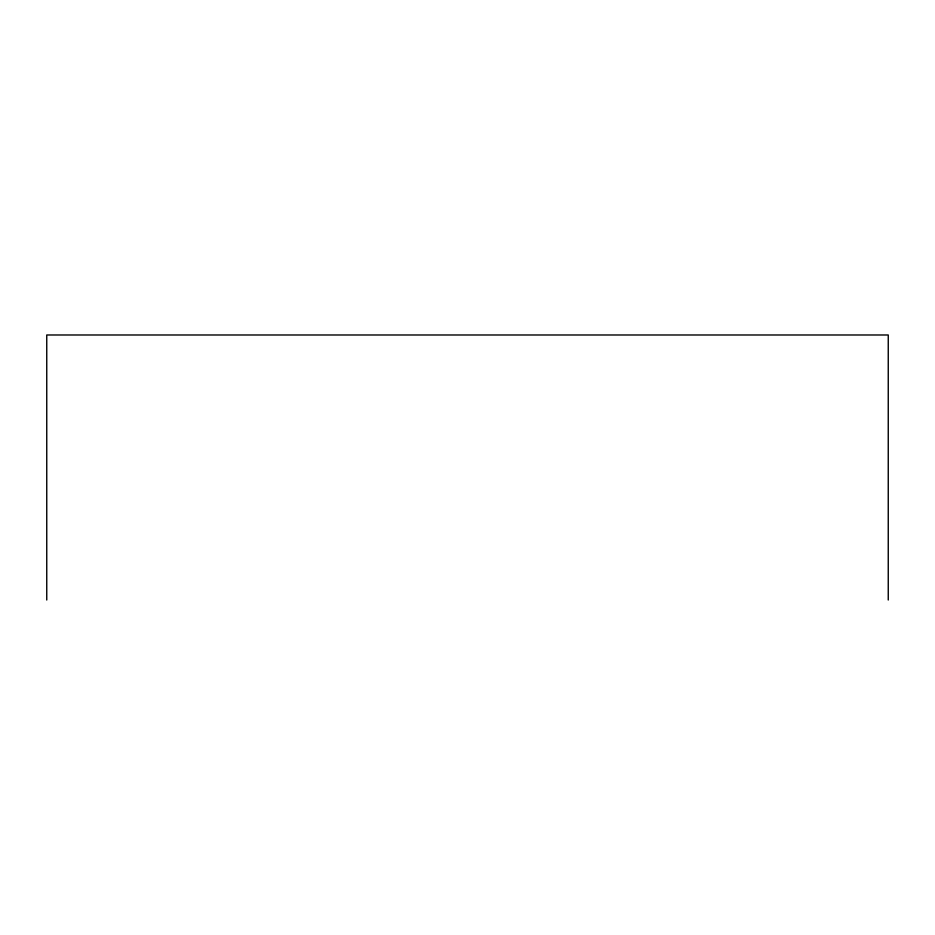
<?xml version="1.0" encoding="UTF-8"?>
<svg xmlns="http://www.w3.org/2000/svg" width="935" height="935" viewBox="0 0 935 935"><rect width="100%" height="100%" fill="white"/><g stroke="black" fill="none" stroke-linecap="round" stroke-linejoin="round"><path stroke-width="1.4" d="M888.25 600.013L888.25 334.987L46.75 334.987L46.75 600.013"/></g></svg>
